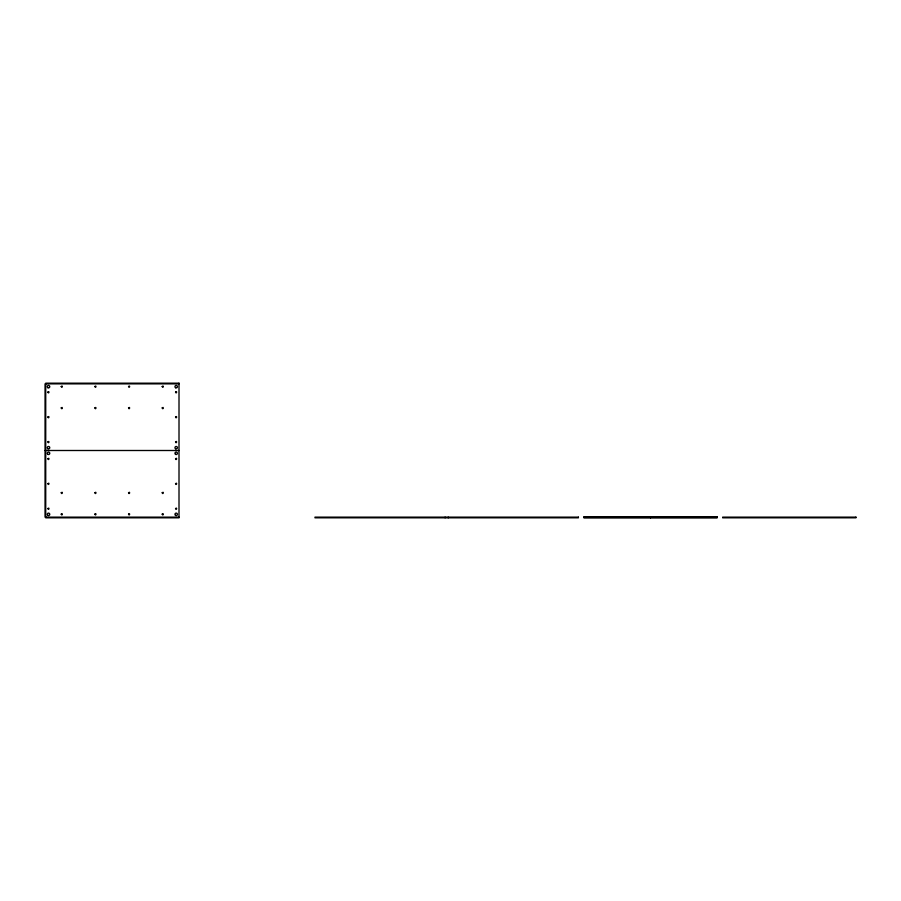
<?xml version="1.0" encoding="UTF-8"?>
<svg xmlns="http://www.w3.org/2000/svg" width="901" height="901" viewBox="0 0 901 901"><rect width="100%" height="100%" fill="white"/><g stroke="black" fill="none" stroke-linecap="round" stroke-linejoin="round"><path stroke-width="1.35" d="M179.006 383.86L45.05 383.86L45.05 517.14L179.006 517.14M45.05 450.5L179.006 450.5M583.893 517.14L717.173 517.14M583.893 517.478L717.173 517.478M650.533 516.802L650.533 517.816M448.259 517.14L448.259 517.816M445.117 517.14L445.117 517.816M47.877 392.104C48.699 394.672 49.882 390.291 47.877 392.104M47.877 417.005C48.699 419.573 49.882 415.192 47.877 417.005M47.877 441.907C48.699 444.486 49.882 440.093 47.877 441.907M47.877 458.744C48.699 461.312 49.882 456.931 47.877 458.744M47.877 483.646C48.699 486.213 49.882 481.832 47.877 483.646M61.223 386.495C62.056 389.063 63.228 384.671 61.223 386.495M47.877 508.547C48.699 511.126 49.882 506.734 47.877 508.547M61.223 407.916C62.056 410.484 63.228 406.103 61.223 407.916M61.223 492.734C62.056 495.302 63.228 490.921 61.223 492.734M61.223 514.156C62.056 516.735 63.228 512.342 61.223 514.156M94.887 386.495C95.709 389.063 96.88 384.671 94.887 386.495M94.887 407.916C95.709 410.484 96.88 406.103 94.887 407.916M94.887 492.734C95.709 495.302 96.88 490.921 94.887 492.734M94.887 514.156C95.709 516.735 96.88 512.342 94.887 514.156M128.539 386.495C129.361 389.063 130.544 384.671 128.539 386.495M128.539 407.916C129.361 410.484 130.544 406.103 128.539 407.916M128.539 492.734C129.361 495.302 130.544 490.921 128.539 492.734M128.539 514.156C129.361 516.735 130.544 512.342 128.539 514.156M162.203 386.495C163.025 389.063 164.196 384.671 162.203 386.495M162.203 407.916C163.025 410.484 164.196 406.103 162.203 407.916M162.203 492.734C163.025 495.302 164.196 490.921 162.203 492.734M175.549 392.104C176.371 394.672 177.542 390.291 175.549 392.104M162.203 514.156C163.025 516.735 164.196 512.342 162.203 514.156M175.549 417.005C176.371 419.573 177.542 415.192 175.549 417.005M175.549 441.907C176.371 444.486 177.542 440.093 175.549 441.907M175.549 458.744C176.371 461.312 177.542 456.931 175.549 458.744M175.549 483.646C176.371 486.213 177.542 481.832 175.549 483.646M175.549 508.547C176.371 511.126 177.542 506.734 175.549 508.547M179.006 383.184L45.726 383.184L45.726 517.816L179.006 517.816L179.006 383.184M717.173 516.802L583.893 516.802L583.893 517.816L717.173 517.816L717.173 516.802M578.397 517.14L314.978 517.14L314.978 517.816L578.397 517.816L578.397 517.14M855.95 517.14L722.67 517.14L722.67 517.816L855.95 517.816L855.95 517.14M175.582 387.734A1.239 1.239 0 0 0 177.429 386.664A1.239 1.239 0 0 0 175.582 385.594A1.239 1.239 0 0 0 175.582 387.734M47.911 387.734A1.239 1.239 0 0 0 49.758 386.664A1.239 1.239 0 0 0 47.911 385.594A1.239 1.239 0 0 0 47.911 387.734M175.582 448.766A1.239 1.239 0 0 0 177.429 447.696A1.239 1.239 0 0 0 175.582 446.626A1.239 1.239 0 0 0 175.582 448.766M47.911 448.766A1.239 1.239 0 0 0 49.758 447.696A1.239 1.239 0 0 0 47.911 446.626A1.239 1.239 0 0 0 47.911 448.766M175.582 515.406A1.239 1.239 0 0 0 177.429 514.336A1.239 1.239 0 0 0 175.582 513.266A1.239 1.239 0 0 0 175.582 515.406M47.911 515.406A1.239 1.239 0 0 0 49.758 514.336A1.239 1.239 0 0 0 47.911 513.266A1.239 1.239 0 0 0 47.911 515.406M175.582 454.374A1.239 1.239 0 0 0 177.429 453.304A1.239 1.239 0 0 0 175.582 452.234A1.239 1.239 0 0 0 175.582 454.374M47.652 454.183A1.239 1.239 0 0 0 49.724 453.62A1.239 1.239 0 0 0 48.203 452.111A1.239 1.239 0 0 0 47.652 454.183"/></g></svg>
